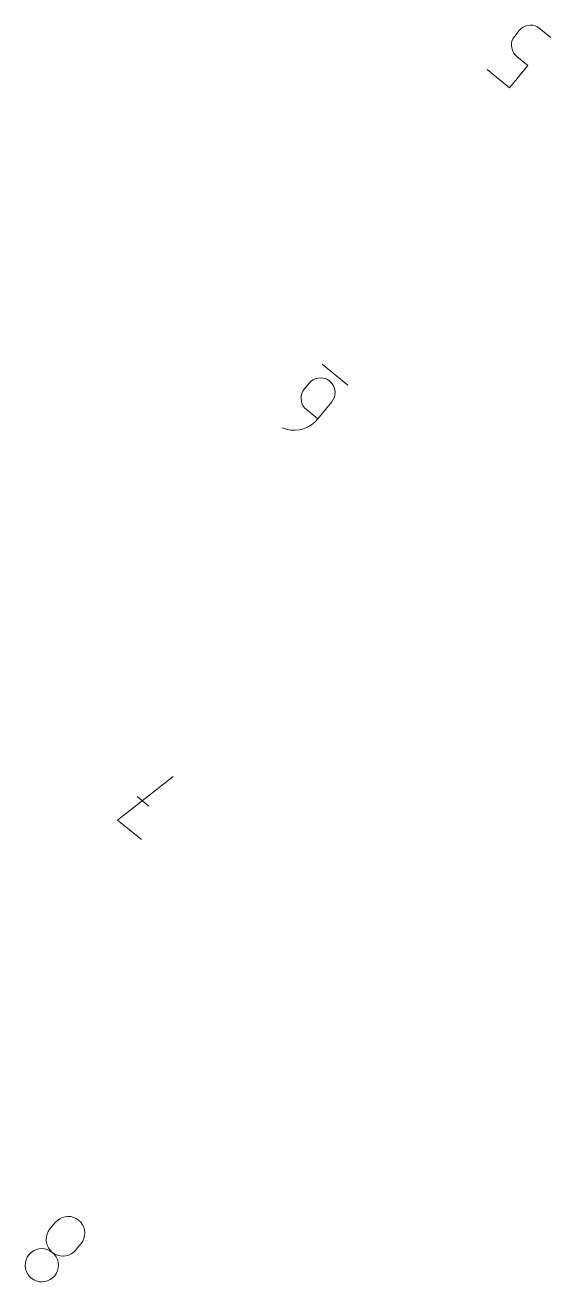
# Model space of a CAD drawing. Header units: millimetres. Extents: x -427 to 95, y -121 to 655.
# Drawn here: x 43.7 to 82.9, y 289 to 382.9 of the extents above; entities that cross this region are included whole.
import ezdxf

# ---------------------------------------------------------------- set-up
doc = ezdxf.new("R2010")
doc.units = ezdxf.units.MM
doc.header["$MEASUREMENT"] = 0
doc.layers.add('layer 1', color=7, linetype='Continuous')

msp = doc.modelspace()

# ---------------------------------------------------------------- linework, layer by layer
at = {"layer": 'layer 1', "color": 242, "lineweight": 9}
for points, knots in [([(82.8684, 381.9385), (82.8684, 381.9385), (82.0322, 382.6201), (82.0322, 382.6201), (82.0322, 382.6201), (82.0322, 382.6201), (81.8718, 382.7285), (81.8718, 382.7285), (81.8718, 382.7285), (81.8718, 382.7285), (81.6981, 382.8072), (81.6981, 382.8072), (81.6981, 382.8072), (81.6981, 382.8072), (81.5178, 382.8502), (81.5178, 382.8502), (81.5178, 382.8502), (81.5178, 382.8502), (81.3339, 382.8632), (81.3339, 382.8632), (81.3339, 382.8632), (81.3339, 382.8632), (81.1508, 382.8434), (81.1508, 382.8434), (81.1508, 382.8434), (81.1508, 382.8434), (80.9734, 382.7941), (80.9734, 382.7941), (80.9734, 382.7941), (80.9734, 382.7941), (80.803, 382.7155), (80.803, 382.7155), (80.803, 382.7155), (80.803, 382.7155), (80.6491, 382.6037), (80.6491, 382.6037), (80.6491, 382.6037), (80.6491, 382.6037), (80.5116, 382.4668), (80.5116, 382.4668), (80.5116, 382.4668), (80.5116, 382.4668), (80.174, 382.0503), (80.174, 382.0503), (80.174, 382.0503), (80.174, 382.0503), (80.0622, 381.8895), (80.0622, 381.8895), (80.0622, 381.8895), (80.0622, 381.8895), (79.9867, 381.7155), (79.9867, 381.7155), (79.9867, 381.7155), (79.9867, 381.7155), (79.9412, 381.5355), (79.9412, 381.5355), (79.9412, 381.5355), (79.9412, 381.5355), (79.9309, 381.3519), (79.9309, 381.3519), (79.9309, 381.3519), (79.9309, 381.3519), (79.9477, 381.1689), (79.9477, 381.1689), (79.9477, 381.1689), (79.9477, 381.1689), (79.9969, 380.9917), (79.9969, 380.9917), (79.9969, 380.9917), (79.9969, 380.9917), (80.079, 380.8211), (80.079, 380.8211), (80.079, 380.8211), (80.079, 380.8211), (80.1871, 380.6675), (80.1871, 380.6675), (80.1871, 380.6675), (80.1871, 380.6675), (80.328, 380.5327), (80.328, 380.5327), (80.328, 380.5327), (80.328, 380.5327), (81.1638, 379.8474), (81.1638, 379.8474), (81.1638, 379.8474), (81.1638, 379.8474), (79.7937, 378.1729), (79.7937, 378.1729), (79.7937, 378.1729), (79.7937, 378.1729), (78.122, 379.5395), (78.122, 379.5395)], [0, 0, 0, 0, 0.0416667, 0.0416667, 0.0416667, 0.0416667, 0.0833333, 0.0833333, 0.0833333, 0.0833333, 0.125, 0.125, 0.125, 0.125, 0.1666667, 0.1666667, 0.1666667, 0.1666667, 0.2083333, 0.2083333, 0.2083333, 0.2083333, 0.25, 0.25, 0.25, 0.25, 0.2916667, 0.2916667, 0.2916667, 0.2916667, 0.3333333, 0.3333333, 0.3333333, 0.3333333, 0.375, 0.375, 0.375, 0.375, 0.4166667, 0.4166667, 0.4166667, 0.4166667, 0.4583333, 0.4583333, 0.4583333, 0.4583333, 0.5, 0.5, 0.5, 0.5, 0.5416667, 0.5416667, 0.5416667, 0.5416667, 0.5833333, 0.5833333, 0.5833333, 0.5833333, 0.625, 0.625, 0.625, 0.625, 0.6666667, 0.6666667, 0.6666667, 0.6666667, 0.7083333, 0.7083333, 0.7083333, 0.7083333, 0.75, 0.75, 0.75, 0.75, 0.7916667, 0.7916667, 0.7916667, 0.7916667, 0.8333333, 0.8333333, 0.8333333, 0.8333333, 0.875, 0.875, 0.875, 0.875, 0.9166667, 0.9166667, 0.9166667, 0.9166667, 1, 1, 1, 1]), ([(62.8187, 352.7973), (62.8187, 352.7973), (62.8187, 352.7973), (62.8187, 352.7973), (62.8187, 352.7973), (62.8187, 352.7973), (63.1367, 352.6889), (63.1367, 352.6889), (63.1367, 352.6889), (63.1367, 352.6889), (63.4644, 352.6303), (63.4644, 352.6303), (63.4644, 352.6303), (63.4644, 352.6303), (63.7889, 352.6173), (63.7889, 352.6173), (63.7889, 352.6173), (63.7889, 352.6173), (64.1104, 352.6495), (64.1104, 352.6495), (64.1104, 352.6495), (64.1104, 352.6495), (64.4216, 352.7291), (64.4216, 352.7291), (64.4216, 352.7291), (64.4216, 352.7291), (64.7227, 352.8471), (64.7227, 352.8471), (64.7227, 352.8471), (64.7227, 352.8471), (65.0048, 353.0106), (65.0048, 353.0106), (65.0048, 353.0106), (65.0048, 353.0106), (65.264, 353.2135), (65.264, 353.2135), (65.264, 353.2135), (65.264, 353.2135), (65.4935, 353.4591), (65.4935, 353.4591), (65.4935, 353.4591), (65.4935, 353.4591), (66.5322, 354.735), (66.5322, 354.735), (66.5322, 354.735), (66.5322, 354.735), (66.644, 354.8985), (66.644, 354.8985), (66.644, 354.8985), (66.644, 354.8985), (66.7227, 355.0748), (66.7227, 355.0748), (66.7227, 355.0748), (66.7227, 355.0748), (66.7685, 355.2587), (66.7685, 355.2587), (66.7685, 355.2587), (66.7685, 355.2587), (66.7815, 355.4455), (66.7815, 355.4455), (66.7815, 355.4455), (66.7815, 355.4455), (66.762, 355.6325), (66.762, 355.6325), (66.762, 355.6325), (66.762, 355.6325), (66.7128, 355.8128), (66.7128, 355.8128), (66.7128, 355.8128), (66.7128, 355.8128), (66.631, 355.9831), (66.631, 355.9831), (66.631, 355.9831), (66.631, 355.9831), (66.5195, 356.1404), (66.5195, 356.1404), (66.5195, 356.1404), (66.5195, 356.1404), (66.3783, 356.2813), (66.3783, 356.2813), (66.3783, 356.2813), (66.3783, 356.2813), (66.2145, 356.3925), (66.2145, 356.3925), (66.2145, 356.3925), (66.2145, 356.3925), (66.0373, 356.4681), (66.0373, 356.4681), (66.0373, 356.4681), (66.0373, 356.4681), (65.854, 356.5136), (65.854, 356.5136), (65.854, 356.5136), (65.854, 356.5136), (65.6666, 356.5279), (65.6666, 356.5279), (65.6666, 356.5279), (65.6666, 356.5279), (65.4805, 356.5074), (65.4805, 356.5074), (65.4805, 356.5074), (65.4805, 356.5074), (65.2968, 356.4582), (65.2968, 356.4582), (65.2968, 356.4582), (65.2968, 356.4582), (65.1265, 356.3764), (65.1265, 356.3764), (65.1265, 356.3764), (65.1265, 356.3764), (64.9689, 356.2646), (64.9689, 356.2646), (64.9689, 356.2646), (64.9689, 356.2646), (64.8314, 356.1246), (64.8314, 356.1246), (64.8314, 356.1246), (64.8314, 356.1246), (64.4839, 355.6982), (64.4839, 355.6982), (64.4839, 355.6982), (64.4839, 355.6982), (64.3724, 355.5347), (64.3724, 355.5347), (64.3724, 355.5347), (64.3724, 355.5347), (64.2937, 355.36), (64.2937, 355.36), (64.2937, 355.36), (64.2937, 355.36), (64.251, 355.1739), (64.251, 355.1739), (64.251, 355.1739), (64.251, 355.1739), (64.238, 354.9868), (64.238, 354.9868), (64.238, 354.9868), (64.238, 354.9868), (64.2578, 354.8032), (64.2578, 354.8032), (64.2578, 354.8032), (64.2578, 354.8032), (64.3071, 354.6195), (64.3071, 354.6195), (64.3071, 354.6195), (64.3071, 354.6195), (64.3888, 354.4492), (64.3888, 354.4492), (64.3888, 354.4492), (64.3888, 354.4492), (64.5003, 354.2919), (64.5003, 354.2919), (64.5003, 354.2919), (64.5003, 354.2919), (64.6415, 354.1537), (64.6415, 354.1537), (64.6415, 354.1537), (64.6415, 354.1537), (65.4935, 353.4591), (65.4935, 353.4591)], [0, 0, 0, 0, 0.0243902, 0.0243902, 0.0243902, 0.0243902, 0.0487805, 0.0487805, 0.0487805, 0.0487805, 0.0731707, 0.0731707, 0.0731707, 0.0731707, 0.097561, 0.097561, 0.097561, 0.097561, 0.1219512, 0.1219512, 0.1219512, 0.1219512, 0.1463415, 0.1463415, 0.1463415, 0.1463415, 0.1707317, 0.1707317, 0.1707317, 0.1707317, 0.195122, 0.195122, 0.195122, 0.195122, 0.2195122, 0.2195122, 0.2195122, 0.2195122, 0.2439024, 0.2439024, 0.2439024, 0.2439024, 0.2682927, 0.2682927, 0.2682927, 0.2682927, 0.2926829, 0.2926829, 0.2926829, 0.2926829, 0.3170732, 0.3170732, 0.3170732, 0.3170732, 0.3414634, 0.3414634, 0.3414634, 0.3414634, 0.3658537, 0.3658537, 0.3658537, 0.3658537, 0.3902439, 0.3902439, 0.3902439, 0.3902439, 0.4146341, 0.4146341, 0.4146341, 0.4146341, 0.4390244, 0.4390244, 0.4390244, 0.4390244, 0.4634146, 0.4634146, 0.4634146, 0.4634146, 0.4878049, 0.4878049, 0.4878049, 0.4878049, 0.5121951, 0.5121951, 0.5121951, 0.5121951, 0.5365854, 0.5365854, 0.5365854, 0.5365854, 0.5609756, 0.5609756, 0.5609756, 0.5609756, 0.5853659, 0.5853659, 0.5853659, 0.5853659, 0.6097561, 0.6097561, 0.6097561, 0.6097561, 0.6341463, 0.6341463, 0.6341463, 0.6341463, 0.6585366, 0.6585366, 0.6585366, 0.6585366, 0.6829268, 0.6829268, 0.6829268, 0.6829268, 0.7073171, 0.7073171, 0.7073171, 0.7073171, 0.7317073, 0.7317073, 0.7317073, 0.7317073, 0.7560976, 0.7560976, 0.7560976, 0.7560976, 0.7804878, 0.7804878, 0.7804878, 0.7804878, 0.804878, 0.804878, 0.804878, 0.804878, 0.8292683, 0.8292683, 0.8292683, 0.8292683, 0.8536585, 0.8536585, 0.8536585, 0.8536585, 0.8780488, 0.8780488, 0.8780488, 0.8780488, 0.902439, 0.902439, 0.902439, 0.902439, 0.9268293, 0.9268293, 0.9268293, 0.9268293, 0.9512195, 0.9512195, 0.9512195, 0.9512195, 1, 1, 1, 1]), ([(54.7037, 326.766), (54.7037, 326.766), (50.5541, 323.499), (50.5541, 323.499), (50.5541, 323.499), (50.5541, 323.499), (52.3274, 322.0506), (52.3274, 322.0506)], [0, 0, 0, 0, 0.3333333, 0.3333333, 0.3333333, 0.3333333, 1, 1, 1, 1]), ([(47.8235, 291.8824), (47.8235, 291.8824), (47.8235, 291.8824), (47.8235, 291.8824), (47.8235, 291.8824), (47.8235, 291.8824), (47.9517, 292.0695), (47.9517, 292.0695), (47.9517, 292.0695), (47.9517, 292.0695), (48.0368, 292.2696), (48.0368, 292.2696), (48.0368, 292.2696), (48.0368, 292.2696), (48.0892, 292.4758), (48.0892, 292.4758), (48.0892, 292.4758), (48.0892, 292.4758), (48.1022, 292.6858), (48.1022, 292.6858), (48.1022, 292.6858), (48.1022, 292.6858), (48.0827, 292.8992), (48.0827, 292.8992), (48.0827, 292.8992), (48.0827, 292.8992), (48.0238, 293.1017), (48.0238, 293.1017), (48.0238, 293.1017), (48.0238, 293.1017), (47.9319, 293.295), (47.9319, 293.295), (47.9319, 293.295), (47.9319, 293.295), (47.8074, 293.4724), (47.8074, 293.4724), (47.8074, 293.4724), (47.8074, 293.4724), (47.6466, 293.6297), (47.6466, 293.6297), (47.6466, 293.6297), (47.6466, 293.6297), (47.4633, 293.7539), (47.4633, 293.7539), (47.4633, 293.7539), (47.4633, 293.7539), (47.2632, 293.8431), (47.2632, 293.8431), (47.2632, 293.8431), (47.2632, 293.8431), (47.057, 293.8955), (47.057, 293.8955), (47.057, 293.8955), (47.057, 293.8955), (46.8439, 293.9085), (46.8439, 293.9085), (46.8439, 293.9085), (46.8439, 293.9085), (46.6339, 293.8883), (46.6339, 293.8883), (46.6339, 293.8883), (46.6339, 293.8883), (46.427, 293.8326), (46.427, 293.8326), (46.427, 293.8326), (46.427, 293.8326), (46.2344, 293.7406), (46.2344, 293.7406), (46.2344, 293.7406), (46.2344, 293.7406), (46.0573, 293.6133), (46.0573, 293.6133), (46.0573, 293.6133), (46.0573, 293.6133), (45.8996, 293.4529), (45.8996, 293.4529), (45.8996, 293.4529), (45.8996, 293.4529), (45.5097, 292.9738), (45.5097, 292.9738), (45.5097, 292.9738), (45.5097, 292.9738), (45.3852, 292.7905), (45.3852, 292.7905), (45.3852, 292.7905), (45.3852, 292.7905), (45.2967, 292.5904), (45.2967, 292.5904), (45.2967, 292.5904), (45.2967, 292.5904), (45.2443, 292.3807), (45.2443, 292.3807), (45.2443, 292.3807), (45.2443, 292.3807), (45.231, 292.1717), (45.231, 292.1717), (45.231, 292.1717), (45.231, 292.1717), (45.2508, 291.9577), (45.2508, 291.9577), (45.2508, 291.9577), (45.2508, 291.9577), (45.3066, 291.7548), (45.3066, 291.7548), (45.3066, 291.7548), (45.3066, 291.7548), (45.3985, 291.5616), (45.3985, 291.5616), (45.3985, 291.5616), (45.3985, 291.5616), (45.5261, 291.3844), (45.5261, 291.3844), (45.5261, 291.3844), (45.5261, 291.3844), (45.6832, 291.2277), (45.6832, 291.2277), (45.6832, 291.2277), (45.6832, 291.2277), (45.8702, 291.1029), (45.8702, 291.1029), (45.8702, 291.1029), (45.8702, 291.1029), (46.0703, 291.0144), (46.0703, 291.0144), (46.0703, 291.0144), (46.0703, 291.0144), (46.2765, 290.962), (46.2765, 290.962), (46.2765, 290.962), (46.2765, 290.962), (46.4899, 290.949), (46.4899, 290.949), (46.4899, 290.949), (46.4899, 290.949), (46.6996, 290.9682), (46.6996, 290.9682), (46.6996, 290.9682), (46.6996, 290.9682), (46.9058, 291.0268), (46.9058, 291.0268), (46.9058, 291.0268), (46.9058, 291.0268), (47.0991, 291.1193), (47.0991, 291.1193), (47.0991, 291.1193), (47.0991, 291.1193), (47.2762, 291.2435), (47.2762, 291.2435), (47.2762, 291.2435), (47.2762, 291.2435), (47.4339, 291.4046), (47.4339, 291.4046), (47.4339, 291.4046), (47.4339, 291.4046), (47.8235, 291.8824), (47.8235, 291.8824)], [0, 0, 0, 0, 0.025, 0.025, 0.025, 0.025, 0.05, 0.05, 0.05, 0.05, 0.075, 0.075, 0.075, 0.075, 0.1, 0.1, 0.1, 0.1, 0.125, 0.125, 0.125, 0.125, 0.15, 0.15, 0.15, 0.15, 0.175, 0.175, 0.175, 0.175, 0.2, 0.2, 0.2, 0.2, 0.225, 0.225, 0.225, 0.225, 0.25, 0.25, 0.25, 0.25, 0.275, 0.275, 0.275, 0.275, 0.3, 0.3, 0.3, 0.3, 0.325, 0.325, 0.325, 0.325, 0.35, 0.35, 0.35, 0.35, 0.375, 0.375, 0.375, 0.375, 0.4, 0.4, 0.4, 0.4, 0.425, 0.425, 0.425, 0.425, 0.45, 0.45, 0.45, 0.45, 0.475, 0.475, 0.475, 0.475, 0.5, 0.5, 0.5, 0.5, 0.525, 0.525, 0.525, 0.525, 0.55, 0.55, 0.55, 0.55, 0.575, 0.575, 0.575, 0.575, 0.6, 0.6, 0.6, 0.6, 0.625, 0.625, 0.625, 0.625, 0.65, 0.65, 0.65, 0.65, 0.675, 0.675, 0.675, 0.675, 0.7, 0.7, 0.7, 0.7, 0.725, 0.725, 0.725, 0.725, 0.75, 0.75, 0.75, 0.75, 0.775, 0.775, 0.775, 0.775, 0.8, 0.8, 0.8, 0.8, 0.825, 0.825, 0.825, 0.825, 0.85, 0.85, 0.85, 0.85, 0.875, 0.875, 0.875, 0.875, 0.9, 0.9, 0.9, 0.9, 0.925, 0.925, 0.925, 0.925, 0.95, 0.95, 0.95, 0.95, 1, 1, 1, 1]), ([(43.9365, 291.0506), (43.9365, 291.0506), (43.9365, 291.0506), (43.9365, 291.0506), (43.9365, 291.0506), (43.9365, 291.0506), (43.8117, 290.8632), (43.8117, 290.8632), (43.8117, 290.8632), (43.8117, 290.8632), (43.7234, 290.6666), (43.7234, 290.6666), (43.7234, 290.6666), (43.7234, 290.6666), (43.6742, 290.4572), (43.6742, 290.4572), (43.6742, 290.4572), (43.6742, 290.4572), (43.6574, 290.2472), (43.6574, 290.2472), (43.6574, 290.2472), (43.6574, 290.2472), (43.6807, 290.0339), (43.6807, 290.0339), (43.6807, 290.0339), (43.6807, 290.0339), (43.7364, 289.8313), (43.7364, 289.8313), (43.7364, 289.8313), (43.7364, 289.8313), (43.8281, 289.6371), (43.8281, 289.6371), (43.8281, 289.6371), (43.8281, 289.6371), (43.9529, 289.4606), (43.9529, 289.4606), (43.9529, 289.4606), (43.9529, 289.4606), (44.1133, 289.3033), (44.1133, 289.3033), (44.1133, 289.3033), (44.1133, 289.3033), (44.3004, 289.1782), (44.3004, 289.1782), (44.3004, 289.1782), (44.3004, 289.1782), (44.5001, 289.0899), (44.5001, 289.0899), (44.5001, 289.0899), (44.5001, 289.0899), (44.7064, 289.0376), (44.7064, 289.0376), (44.7064, 289.0376), (44.7064, 289.0376), (44.9198, 289.0246), (44.9198, 289.0246), (44.9198, 289.0246), (44.9198, 289.0246), (45.1291, 289.0447), (45.1291, 289.0447), (45.1291, 289.0447), (45.1291, 289.0447), (45.3326, 289.1038), (45.3326, 289.1038), (45.3326, 289.1038), (45.3326, 289.1038), (45.5261, 289.1921), (45.5261, 289.1921), (45.5261, 289.1921), (45.5261, 289.1921), (45.7033, 289.3194), (45.7033, 289.3194), (45.7033, 289.3194), (45.7033, 289.3194), (45.8603, 289.4773), (45.8603, 289.4773), (45.8603, 289.4773), (45.8603, 289.4773), (45.9848, 289.6641), (45.9848, 289.6641), (45.9848, 289.6641), (45.9848, 289.6641), (46.0737, 289.8638), (46.0737, 289.8638), (46.0737, 289.8638), (46.0737, 289.8638), (46.126, 290.0704), (46.126, 290.0704), (46.126, 290.0704), (46.126, 290.0704), (46.139, 290.2838), (46.139, 290.2838), (46.139, 290.2838), (46.139, 290.2838), (46.1195, 290.4925), (46.1195, 290.4925), (46.1195, 290.4925), (46.1195, 290.4925), (46.0638, 290.7), (46.0638, 290.7), (46.0638, 290.7), (46.0638, 290.7), (45.9718, 290.8933), (45.9718, 290.8933), (45.9718, 290.8933), (45.9718, 290.8933), (45.8436, 291.0698), (45.8436, 291.0698), (45.8436, 291.0698), (45.8436, 291.0698), (45.6832, 291.2277), (45.6832, 291.2277), (45.6832, 291.2277), (45.6832, 291.2277), (45.4998, 291.3522), (45.4998, 291.3522), (45.4998, 291.3522), (45.4998, 291.3522), (45.2997, 291.4402), (45.2997, 291.4402), (45.2997, 291.4402), (45.2997, 291.4402), (45.0935, 291.4925), (45.0935, 291.4925), (45.0935, 291.4925), (45.0935, 291.4925), (44.8804, 291.5059), (44.8804, 291.5059), (44.8804, 291.5059), (44.8804, 291.5059), (44.6708, 291.4832), (44.6708, 291.4832), (44.6708, 291.4832), (44.6708, 291.4832), (44.4642, 291.4272), (44.4642, 291.4272), (44.4642, 291.4272), (44.4642, 291.4272), (44.2706, 291.3352), (44.2706, 291.3352), (44.2706, 291.3352), (44.2706, 291.3352), (44.0938, 291.2113), (44.0938, 291.2113), (44.0938, 291.2113), (44.0938, 291.2113), (43.9365, 291.0506), (43.9365, 291.0506)], [0, 0, 0, 0, 0.0263158, 0.0263158, 0.0263158, 0.0263158, 0.0526316, 0.0526316, 0.0526316, 0.0526316, 0.0789474, 0.0789474, 0.0789474, 0.0789474, 0.1052632, 0.1052632, 0.1052632, 0.1052632, 0.1315789, 0.1315789, 0.1315789, 0.1315789, 0.1578947, 0.1578947, 0.1578947, 0.1578947, 0.1842105, 0.1842105, 0.1842105, 0.1842105, 0.2105263, 0.2105263, 0.2105263, 0.2105263, 0.2368421, 0.2368421, 0.2368421, 0.2368421, 0.2631579, 0.2631579, 0.2631579, 0.2631579, 0.2894737, 0.2894737, 0.2894737, 0.2894737, 0.3157895, 0.3157895, 0.3157895, 0.3157895, 0.3421053, 0.3421053, 0.3421053, 0.3421053, 0.3684211, 0.3684211, 0.3684211, 0.3684211, 0.3947368, 0.3947368, 0.3947368, 0.3947368, 0.4210526, 0.4210526, 0.4210526, 0.4210526, 0.4473684, 0.4473684, 0.4473684, 0.4473684, 0.4736842, 0.4736842, 0.4736842, 0.4736842, 0.5, 0.5, 0.5, 0.5, 0.5263158, 0.5263158, 0.5263158, 0.5263158, 0.5526316, 0.5526316, 0.5526316, 0.5526316, 0.5789474, 0.5789474, 0.5789474, 0.5789474, 0.6052632, 0.6052632, 0.6052632, 0.6052632, 0.6315789, 0.6315789, 0.6315789, 0.6315789, 0.6578947, 0.6578947, 0.6578947, 0.6578947, 0.6842105, 0.6842105, 0.6842105, 0.6842105, 0.7105263, 0.7105263, 0.7105263, 0.7105263, 0.7368421, 0.7368421, 0.7368421, 0.7368421, 0.7631579, 0.7631579, 0.7631579, 0.7631579, 0.7894737, 0.7894737, 0.7894737, 0.7894737, 0.8157895, 0.8157895, 0.8157895, 0.8157895, 0.8421053, 0.8421053, 0.8421053, 0.8421053, 0.8684211, 0.8684211, 0.8684211, 0.8684211, 0.8947368, 0.8947368, 0.8947368, 0.8947368, 0.9210526, 0.9210526, 0.9210526, 0.9210526, 0.9473684, 0.9473684, 0.9473684, 0.9473684, 1, 1, 1, 1])]:
    msp.add_open_spline(points, degree=3, knots=knots, dxfattribs=at)
for points in [[(67.7289, 355.9769), (67.7289, 355.9769), (65.8116, 357.5434), (65.8116, 357.5434)], [(52.0062, 325.2782), (52.0062, 325.2782), (52.8944, 324.5542), (52.8944, 324.5542)]]:
    msp.add_open_spline(points, degree=3, dxfattribs=at)

doc.saveas('drawing.dxf')
